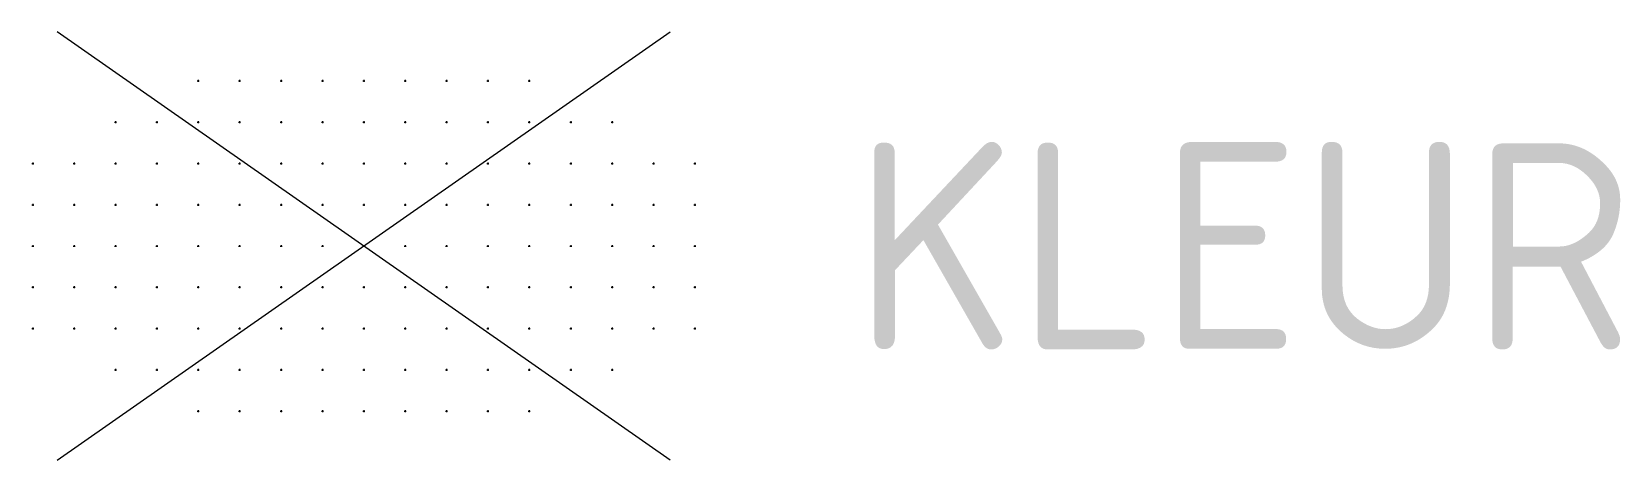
# Model space of a CAD drawing. Header units: metres. Extents: x -2.9 to 10.9, y -1.9 to 1.9.
import ezdxf
from ezdxf.enums import TextEntityAlignment as Align

# ---------------------------------------------------------------- set-up
doc = ezdxf.new("R2010")
doc.units = ezdxf.units.M
doc.styles.add('NLCS-ISO', font='NLCS-ISO.ttf')

msp = doc.modelspace()

# ---------------------------------------------------------------- linework, layer by layer
for p, q in [((-2.662244, -1.864123), (2.662244, 1.864123)), ((2.662244, -1.864123), (-2.662244, 1.864123)), ((-1.446125, 1.4375), (-1.4375, 1.4375)), ((-1.446125, 1.4375), (-1.4375, 1.4375)), ((-1.4375, 1.446125), (-1.4375, 1.4375)), ((-1.4375, 1.446125), (-1.4375, 1.4375)), ((-1.4375, 1.4375), (-1.428875, 1.4375)), ((-1.4375, 1.4375), (-1.4375, 1.428875)), ((-1.4375, 1.4375), (-1.428875, 1.4375)), ((-1.4375, 1.4375), (-1.4375, 1.428875)), ((-1.08675, 1.4375), (-1.0695, 1.4375)), ((-1.08675, 1.4375), (-1.0695, 1.4375)), ((-1.078125, 1.446125), (-1.078125, 1.4375)), ((-1.078125, 1.4375), (-1.078125, 1.428875)), ((-0.727375, 1.4375), (-0.71875, 1.4375)), ((-0.727375, 1.4375), (-0.71875, 1.4375)), ((-0.71875, 1.446125), (-0.71875, 1.4375)), ((-0.71875, 1.446125), (-0.71875, 1.4375)), ((-0.71875, 1.4375), (-0.710125, 1.4375)), ((-0.71875, 1.4375), (-0.71875, 1.428875)), ((-0.71875, 1.4375), (-0.710125, 1.4375)), ((-0.71875, 1.4375), (-0.71875, 1.428875)), ((-0.368, 1.4375), (-0.35075, 1.4375)), ((-0.368, 1.4375), (-0.35075, 1.4375)), ((-0.359375, 1.446125), (-0.359375, 1.4375)), ((-0.359375, 1.4375), (-0.359375, 1.428875)), ((-0.008625, 1.4375), (0, 1.4375)), ((-0.008625, 1.4375), (0, 1.4375)), ((0, 1.446125), (0, 1.4375)), ((0, 1.446125), (0, 1.4375)), ((0, 1.4375), (0.008625, 1.4375)), ((0, 1.4375), (0, 1.428875)), ((0, 1.4375), (0.008625, 1.4375)), ((0, 1.4375), (0, 1.428875)), ((0.35075, 1.4375), (0.368, 1.4375)), ((0.35075, 1.4375), (0.368, 1.4375)), ((0.359375, 1.446125), (0.359375, 1.4375)), ((0.359375, 1.4375), (0.359375, 1.428875)), ((0.710125, 1.4375), (0.71875, 1.4375)), ((0.710125, 1.4375), (0.71875, 1.4375)), ((0.71875, 1.446125), (0.71875, 1.4375)), ((0.71875, 1.446125), (0.71875, 1.4375)), ((0.71875, 1.4375), (0.727375, 1.4375)), ((0.71875, 1.4375), (0.71875, 1.428875)), ((0.71875, 1.4375), (0.727375, 1.4375)), ((0.71875, 1.4375), (0.71875, 1.428875)), ((1.0695, 1.4375), (1.08675, 1.4375)), ((1.0695, 1.4375), (1.08675, 1.4375)), ((1.078125, 1.446125), (1.078125, 1.4375)), ((1.078125, 1.4375), (1.078125, 1.428875)), ((1.428875, 1.4375), (1.4375, 1.4375)), ((1.428875, 1.4375), (1.4375, 1.4375)), ((1.4375, 1.446125), (1.4375, 1.4375)), ((1.4375, 1.446125), (1.4375, 1.4375)), ((1.4375, 1.4375), (1.446125, 1.4375)), ((1.4375, 1.4375), (1.4375, 1.428875)), ((1.4375, 1.4375), (1.446125, 1.4375)), ((1.4375, 1.4375), (1.4375, 1.428875)), ((-2.164875, 1.078125), (-2.15625, 1.078125)), ((-2.15625, 1.08675), (-2.15625, 1.0695)), ((-2.15625, 1.08675), (-2.15625, 1.0695)), ((-2.15625, 1.078125), (-2.147625, 1.078125)), ((-1.8055, 1.078125), (-1.78825, 1.078125)), ((-1.796875, 1.08675), (-1.796875, 1.0695)), ((-1.446125, 1.078125), (-1.4375, 1.078125)), ((-1.4375, 1.08675), (-1.4375, 1.0695)), ((-1.4375, 1.08675), (-1.4375, 1.0695)), ((-1.4375, 1.078125), (-1.428875, 1.078125)), ((-1.08675, 1.078125), (-1.0695, 1.078125)), ((-1.078125, 1.08675), (-1.078125, 1.0695)), ((-0.727375, 1.078125), (-0.71875, 1.078125)), ((-0.71875, 1.08675), (-0.71875, 1.0695)), ((-0.71875, 1.08675), (-0.71875, 1.0695)), ((-0.71875, 1.078125), (-0.710125, 1.078125)), ((-0.368, 1.078125), (-0.35075, 1.078125)), ((-0.359375, 1.08675), (-0.359375, 1.0695)), ((-0.008625, 1.078125), (0, 1.078125)), ((0, 1.08675), (0, 1.0695)), ((0, 1.08675), (0, 1.0695)), ((0, 1.078125), (0.008625, 1.078125)), ((0.35075, 1.078125), (0.368, 1.078125)), ((0.359375, 1.08675), (0.359375, 1.0695)), ((0.710125, 1.078125), (0.71875, 1.078125)), ((0.71875, 1.08675), (0.71875, 1.0695)), ((0.71875, 1.08675), (0.71875, 1.0695)), ((0.71875, 1.078125), (0.727375, 1.078125)), ((1.0695, 1.078125), (1.08675, 1.078125)), ((1.078125, 1.08675), (1.078125, 1.0695)), ((1.428875, 1.078125), (1.4375, 1.078125)), ((1.4375, 1.08675), (1.4375, 1.0695)), ((1.4375, 1.08675), (1.4375, 1.0695)), ((1.4375, 1.078125), (1.446125, 1.078125)), ((1.78825, 1.078125), (1.8055, 1.078125)), ((1.796875, 1.08675), (1.796875, 1.0695)), ((2.147625, 1.078125), (2.15625, 1.078125)), ((2.15625, 1.08675), (2.15625, 1.0695)), ((2.15625, 1.08675), (2.15625, 1.0695)), ((2.15625, 1.078125), (2.164875, 1.078125)), ((-2.882843, 0.71875), (-2.875, 0.71875)), ((-2.882843, 0.71875), (-2.875, 0.71875)), ((-2.875, 0.727375), (-2.875, 0.71875)), ((-2.875, 0.727375), (-2.875, 0.71875)), ((-2.875, 0.71875), (-2.866375, 0.71875)), ((-2.875, 0.71875), (-2.875, 0.710125)), ((-2.875, 0.71875), (-2.866375, 0.71875)), ((-2.875, 0.71875), (-2.875, 0.710125)), ((-2.52425, 0.71875), (-2.507, 0.71875)), ((-2.52425, 0.71875), (-2.507, 0.71875)), ((-2.515625, 0.727375), (-2.515625, 0.71875)), ((-2.515625, 0.71875), (-2.515625, 0.710125)), ((-2.164875, 0.71875), (-2.15625, 0.71875)), ((-2.164875, 0.71875), (-2.15625, 0.71875)), ((-2.15625, 0.727375), (-2.15625, 0.71875)), ((-2.15625, 0.727375), (-2.15625, 0.71875)), ((-2.15625, 0.71875), (-2.147625, 0.71875)), ((-2.15625, 0.71875), (-2.15625, 0.710125)), ((-2.15625, 0.71875), (-2.147625, 0.71875)), ((-2.15625, 0.71875), (-2.15625, 0.710125)), ((-1.8055, 0.71875), (-1.78825, 0.71875)), ((-1.8055, 0.71875), (-1.78825, 0.71875)), ((-1.796875, 0.727375), (-1.796875, 0.71875)), ((-1.796875, 0.71875), (-1.796875, 0.710125)), ((-1.446125, 0.71875), (-1.4375, 0.71875)), ((-1.446125, 0.71875), (-1.4375, 0.71875)), ((-1.4375, 0.727375), (-1.4375, 0.71875)), ((-1.4375, 0.727375), (-1.4375, 0.71875)), ((-1.4375, 0.71875), (-1.428875, 0.71875)), ((-1.4375, 0.71875), (-1.4375, 0.710125)), ((-1.4375, 0.71875), (-1.428875, 0.71875)), ((-1.4375, 0.71875), (-1.4375, 0.710125)), ((-1.08675, 0.71875), (-1.0695, 0.71875)), ((-1.08675, 0.71875), (-1.0695, 0.71875)), ((-1.078125, 0.727375), (-1.078125, 0.71875)), ((-1.078125, 0.71875), (-1.078125, 0.710125)), ((-0.727375, 0.71875), (-0.71875, 0.71875)), ((-0.727375, 0.71875), (-0.71875, 0.71875)), ((-0.71875, 0.727375), (-0.71875, 0.71875)), ((-0.71875, 0.727375), (-0.71875, 0.71875)), ((-0.71875, 0.71875), (-0.710125, 0.71875)), ((-0.71875, 0.71875), (-0.71875, 0.710125)), ((-0.71875, 0.71875), (-0.710125, 0.71875)), ((-0.71875, 0.71875), (-0.71875, 0.710125)), ((-0.368, 0.71875), (-0.35075, 0.71875)), ((-0.368, 0.71875), (-0.35075, 0.71875)), ((-0.359375, 0.727375), (-0.359375, 0.71875)), ((-0.359375, 0.71875), (-0.359375, 0.710125)), ((-0.008625, 0.71875), (0, 0.71875)), ((-0.008625, 0.71875), (0, 0.71875)), ((0, 0.727375), (0, 0.71875)), ((0, 0.727375), (0, 0.71875)), ((0, 0.71875), (0.008625, 0.71875)), ((0, 0.71875), (0, 0.710125)), ((0, 0.71875), (0.008625, 0.71875)), ((0, 0.71875), (0, 0.710125)), ((0.35075, 0.71875), (0.368, 0.71875)), ((0.35075, 0.71875), (0.368, 0.71875)), ((0.359375, 0.727375), (0.359375, 0.71875)), ((0.359375, 0.71875), (0.359375, 0.710125)), ((0.710125, 0.71875), (0.71875, 0.71875)), ((0.710125, 0.71875), (0.71875, 0.71875)), ((0.71875, 0.727375), (0.71875, 0.71875)), ((0.71875, 0.727375), (0.71875, 0.71875)), ((0.71875, 0.71875), (0.727375, 0.71875)), ((0.71875, 0.71875), (0.71875, 0.710125)), ((0.71875, 0.71875), (0.727375, 0.71875)), ((0.71875, 0.71875), (0.71875, 0.710125)), ((1.0695, 0.71875), (1.08675, 0.71875)), ((1.0695, 0.71875), (1.08675, 0.71875)), ((1.078125, 0.727375), (1.078125, 0.71875)), ((1.078125, 0.71875), (1.078125, 0.710125)), ((1.428875, 0.71875), (1.4375, 0.71875)), ((1.428875, 0.71875), (1.4375, 0.71875)), ((1.4375, 0.727375), (1.4375, 0.71875)), ((1.4375, 0.727375), (1.4375, 0.71875)), ((1.4375, 0.71875), (1.446125, 0.71875)), ((1.4375, 0.71875), (1.4375, 0.710125)), ((1.4375, 0.71875), (1.446125, 0.71875)), ((1.4375, 0.71875), (1.4375, 0.710125)), ((1.78825, 0.71875), (1.8055, 0.71875)), ((1.78825, 0.71875), (1.8055, 0.71875)), ((1.796875, 0.727375), (1.796875, 0.71875)), ((1.796875, 0.71875), (1.796875, 0.710125)), ((2.147625, 0.71875), (2.15625, 0.71875)), ((2.147625, 0.71875), (2.15625, 0.71875)), ((2.15625, 0.727375), (2.15625, 0.71875)), ((2.15625, 0.727375), (2.15625, 0.71875)), ((2.15625, 0.71875), (2.164875, 0.71875)), ((2.15625, 0.71875), (2.15625, 0.710125)), ((2.15625, 0.71875), (2.164875, 0.71875)), ((2.15625, 0.71875), (2.15625, 0.710125)), ((2.507, 0.71875), (2.52425, 0.71875)), ((2.507, 0.71875), (2.52425, 0.71875)), ((2.515625, 0.727375), (2.515625, 0.71875)), ((2.515625, 0.71875), (2.515625, 0.710125)), ((2.866375, 0.71875), (2.875, 0.71875)), ((2.866375, 0.71875), (2.875, 0.71875)), ((2.875, 0.727375), (2.875, 0.71875)), ((2.875, 0.727375), (2.875, 0.71875)), ((2.875, 0.71875), (2.882843, 0.71875)), ((2.875, 0.71875), (2.875, 0.710125)), ((2.875, 0.71875), (2.882843, 0.71875)), ((2.875, 0.71875), (2.875, 0.710125)), ((-2.883625, 0.359375), (-2.875, 0.359375)), ((-2.875, 0.368), (-2.875, 0.35075)), ((-2.875, 0.368), (-2.875, 0.35075)), ((-2.875, 0.359375), (-2.866375, 0.359375)), ((-2.52425, 0.359375), (-2.507, 0.359375)), ((-2.515625, 0.368), (-2.515625, 0.35075)), ((-2.164875, 0.359375), (-2.15625, 0.359375)), ((-2.15625, 0.368), (-2.15625, 0.35075)), ((-2.15625, 0.368), (-2.15625, 0.35075)), ((-2.15625, 0.359375), (-2.147625, 0.359375)), ((-1.8055, 0.359375), (-1.78825, 0.359375)), ((-1.796875, 0.368), (-1.796875, 0.35075)), ((-1.446125, 0.359375), (-1.4375, 0.359375)), ((-1.4375, 0.368), (-1.4375, 0.35075)), ((-1.4375, 0.368), (-1.4375, 0.35075)), ((-1.4375, 0.359375), (-1.428875, 0.359375)), ((-1.08675, 0.359375), (-1.0695, 0.359375)), ((-1.078125, 0.368), (-1.078125, 0.35075)), ((-0.727375, 0.359375), (-0.71875, 0.359375)), ((-0.71875, 0.368), (-0.71875, 0.35075)), ((-0.71875, 0.368), (-0.71875, 0.35075)), ((-0.71875, 0.359375), (-0.710125, 0.359375)), ((-0.368, 0.359375), (-0.35075, 0.359375)), ((-0.359375, 0.368), (-0.359375, 0.35075)), ((-0.008625, 0.359375), (0, 0.359375)), ((0, 0.368), (0, 0.35075)), ((0, 0.368), (0, 0.35075)), ((0, 0.359375), (0.008625, 0.359375)), ((0.35075, 0.359375), (0.368, 0.359375)), ((0.359375, 0.368), (0.359375, 0.35075)), ((0.710125, 0.359375), (0.71875, 0.359375)), ((0.71875, 0.368), (0.71875, 0.35075)), ((0.71875, 0.368), (0.71875, 0.35075)), ((0.71875, 0.359375), (0.727375, 0.359375)), ((1.0695, 0.359375), (1.08675, 0.359375)), ((1.078125, 0.368), (1.078125, 0.35075)), ((1.428875, 0.359375), (1.4375, 0.359375)), ((1.4375, 0.368), (1.4375, 0.35075)), ((1.4375, 0.368), (1.4375, 0.35075)), ((1.4375, 0.359375), (1.446125, 0.359375)), ((1.78825, 0.359375), (1.8055, 0.359375)), ((1.796875, 0.368), (1.796875, 0.35075)), ((2.147625, 0.359375), (2.15625, 0.359375)), ((2.15625, 0.368), (2.15625, 0.35075)), ((2.15625, 0.368), (2.15625, 0.35075)), ((2.15625, 0.359375), (2.164875, 0.359375)), ((2.507, 0.359375), (2.52425, 0.359375)), ((2.515625, 0.368), (2.515625, 0.35075)), ((2.866375, 0.359375), (2.875, 0.359375)), ((2.875, 0.368), (2.875, 0.35075)), ((2.875, 0.368), (2.875, 0.35075)), ((2.875, 0.359375), (2.883625, 0.359375)), ((-2.883625, 0), (-2.875, 0)), ((-2.883625, 0), (-2.875, 0)), ((-2.875, 0.008625), (-2.875, 0)), ((-2.875, 0.008625), (-2.875, 0)), ((-2.875, 0), (-2.866375, 0)), ((-2.875, 0), (-2.875, -0.008625)), ((-2.875, 0), (-2.866375, 0)), ((-2.875, 0), (-2.875, -0.008625)), ((-2.52425, 0), (-2.507, 0)), ((-2.52425, 0), (-2.507, 0)), ((-2.515625, 0.008625), (-2.515625, 0)), ((-2.515625, 0), (-2.515625, -0.008625)), ((-2.164875, 0), (-2.15625, 0)), ((-2.164875, 0), (-2.15625, 0)), ((-2.15625, 0.008625), (-2.15625, 0)), ((-2.15625, 0.008625), (-2.15625, 0)), ((-2.15625, 0), (-2.147625, 0)), ((-2.15625, 0), (-2.15625, -0.008625)), ((-2.15625, 0), (-2.147625, 0)), ((-2.15625, 0), (-2.15625, -0.008625)), ((-1.8055, 0), (-1.78825, 0)), ((-1.8055, 0), (-1.78825, 0)), ((-1.796875, 0.008625), (-1.796875, 0)), ((-1.796875, 0), (-1.796875, -0.008625)), ((-1.446125, 0), (-1.4375, 0)), ((-1.446125, 0), (-1.4375, 0)), ((-1.4375, 0.008625), (-1.4375, 0)), ((-1.4375, 0.008625), (-1.4375, 0)), ((-1.4375, 0), (-1.428875, 0)), ((-1.4375, 0), (-1.4375, -0.008625)), ((-1.4375, 0), (-1.428875, 0)), ((-1.4375, 0), (-1.4375, -0.008625)), ((-1.08675, 0), (-1.0695, 0)), ((-1.08675, 0), (-1.0695, 0)), ((-1.078125, 0.008625), (-1.078125, 0)), ((-1.078125, 0), (-1.078125, -0.008625)), ((-0.727375, 0), (-0.71875, 0)), ((-0.727375, 0), (-0.71875, 0)), ((-0.71875, 0.008625), (-0.71875, 0)), ((-0.71875, 0.008625), (-0.71875, 0)), ((-0.71875, 0), (-0.710125, 0)), ((-0.71875, 0), (-0.71875, -0.008625)), ((-0.71875, 0), (-0.710125, 0)), ((-0.71875, 0), (-0.71875, -0.008625)), ((-0.368, 0), (-0.35075, 0)), ((-0.368, 0), (-0.35075, 0)), ((-0.359375, 0.008625), (-0.359375, 0)), ((-0.359375, 0), (-0.359375, -0.008625)), ((-0.008625, 0), (0, 0)), ((-0.008625, 0), (0, 0)), ((0, 0.008625), (0, 0)), ((0, 0.008625), (0, 0)), ((0, 0), (0.008625, 0)), ((0, 0), (0, -0.008625)), ((0, 0), (0.008625, 0)), ((0, 0), (0, -0.008625)), ((0.35075, 0), (0.368, 0)), ((0.35075, 0), (0.368, 0)), ((0.359375, 0.008625), (0.359375, 0)), ((0.359375, 0), (0.359375, -0.008625)), ((0.710125, 0), (0.71875, 0)), ((0.710125, 0), (0.71875, 0)), ((0.71875, 0.008625), (0.71875, 0)), ((0.71875, 0.008625), (0.71875, 0)), ((0.71875, 0), (0.727375, 0)), ((0.71875, 0), (0.71875, -0.008625)), ((0.71875, 0), (0.727375, 0)), ((0.71875, 0), (0.71875, -0.008625)), ((1.0695, 0), (1.08675, 0)), ((1.0695, 0), (1.08675, 0)), ((1.078125, 0.008625), (1.078125, 0)), ((1.078125, 0), (1.078125, -0.008625)), ((1.428875, 0), (1.4375, 0)), ((1.428875, 0), (1.4375, 0)), ((1.4375, 0.008625), (1.4375, 0)), ((1.4375, 0.008625), (1.4375, 0)), ((1.4375, 0), (1.446125, 0)), ((1.4375, 0), (1.4375, -0.008625)), ((1.4375, 0), (1.446125, 0)), ((1.4375, 0), (1.4375, -0.008625)), ((1.78825, 0), (1.8055, 0)), ((1.78825, 0), (1.8055, 0)), ((1.796875, 0.008625), (1.796875, 0)), ((1.796875, 0), (1.796875, -0.008625)), ((2.147625, 0), (2.15625, 0)), ((2.147625, 0), (2.15625, 0)), ((2.15625, 0.008625), (2.15625, 0)), ((2.15625, 0.008625), (2.15625, 0)), ((2.15625, 0), (2.164875, 0)), ((2.15625, 0), (2.15625, -0.008625)), ((2.15625, 0), (2.164875, 0)), ((2.15625, 0), (2.15625, -0.008625)), ((2.507, 0), (2.52425, 0)), ((2.507, 0), (2.52425, 0)), ((2.515625, 0.008625), (2.515625, 0)), ((2.515625, 0), (2.515625, -0.008625)), ((2.866375, 0), (2.875, 0)), ((2.866375, 0), (2.875, 0)), ((2.875, 0.008625), (2.875, 0)), ((2.875, 0.008625), (2.875, 0)), ((2.875, 0), (2.883625, 0)), ((2.875, 0), (2.875, -0.008625)), ((2.875, 0), (2.883625, 0)), ((2.875, 0), (2.875, -0.008625)), ((-2.883625, -0.359375), (-2.875, -0.359375)), ((-2.875, -0.35075), (-2.875, -0.368)), ((-2.875, -0.35075), (-2.875, -0.368)), ((-2.875, -0.359375), (-2.866375, -0.359375)), ((-2.52425, -0.359375), (-2.507, -0.359375)), ((-2.515625, -0.35075), (-2.515625, -0.368)), ((-2.164875, -0.359375), (-2.15625, -0.359375)), ((-2.15625, -0.35075), (-2.15625, -0.368)), ((-2.15625, -0.35075), (-2.15625, -0.368)), ((-2.15625, -0.359375), (-2.147625, -0.359375)), ((-1.8055, -0.359375), (-1.78825, -0.359375)), ((-1.796875, -0.35075), (-1.796875, -0.368)), ((-1.446125, -0.359375), (-1.4375, -0.359375)), ((-1.4375, -0.35075), (-1.4375, -0.368)), ((-1.4375, -0.35075), (-1.4375, -0.368)), ((-1.4375, -0.359375), (-1.428875, -0.359375)), ((-1.08675, -0.359375), (-1.0695, -0.359375)), ((-1.078125, -0.35075), (-1.078125, -0.368)), ((-0.727375, -0.359375), (-0.71875, -0.359375)), ((-0.71875, -0.35075), (-0.71875, -0.368)), ((-0.71875, -0.35075), (-0.71875, -0.368)), ((-0.71875, -0.359375), (-0.710125, -0.359375)), ((-0.368, -0.359375), (-0.35075, -0.359375)), ((-0.359375, -0.35075), (-0.359375, -0.368)), ((-0.008625, -0.359375), (0, -0.359375)), ((0, -0.35075), (0, -0.368)), ((0, -0.35075), (0, -0.368)), ((0, -0.359375), (0.008625, -0.359375)), ((0.35075, -0.359375), (0.368, -0.359375)), ((0.359375, -0.35075), (0.359375, -0.368)), ((0.710125, -0.359375), (0.71875, -0.359375)), ((0.71875, -0.35075), (0.71875, -0.368)), ((0.71875, -0.35075), (0.71875, -0.368)), ((0.71875, -0.359375), (0.727375, -0.359375)), ((1.0695, -0.359375), (1.08675, -0.359375)), ((1.078125, -0.35075), (1.078125, -0.368)), ((1.428875, -0.359375), (1.4375, -0.359375)), ((1.4375, -0.35075), (1.4375, -0.368)), ((1.4375, -0.35075), (1.4375, -0.368)), ((1.4375, -0.359375), (1.446125, -0.359375)), ((1.78825, -0.359375), (1.8055, -0.359375)), ((1.796875, -0.35075), (1.796875, -0.368)), ((2.147625, -0.359375), (2.15625, -0.359375)), ((2.15625, -0.35075), (2.15625, -0.368)), ((2.15625, -0.35075), (2.15625, -0.368)), ((2.15625, -0.359375), (2.164875, -0.359375)), ((2.507, -0.359375), (2.52425, -0.359375)), ((2.515625, -0.35075), (2.515625, -0.368)), ((2.866375, -0.359375), (2.875, -0.359375)), ((2.875, -0.35075), (2.875, -0.368)), ((2.875, -0.35075), (2.875, -0.368)), ((2.875, -0.359375), (2.883625, -0.359375)), ((-2.882843, -0.71875), (-2.875, -0.71875)), ((-2.882843, -0.71875), (-2.875, -0.71875)), ((-2.875, -0.710125), (-2.875, -0.71875)), ((-2.875, -0.710125), (-2.875, -0.71875)), ((-2.875, -0.71875), (-2.866375, -0.71875)), ((-2.875, -0.71875), (-2.875, -0.727375)), ((-2.875, -0.71875), (-2.866375, -0.71875)), ((-2.875, -0.71875), (-2.875, -0.727375)), ((-2.52425, -0.71875), (-2.507, -0.71875)), ((-2.52425, -0.71875), (-2.507, -0.71875)), ((-2.515625, -0.710125), (-2.515625, -0.71875)), ((-2.515625, -0.71875), (-2.515625, -0.727375)), ((-2.164875, -0.71875), (-2.15625, -0.71875)), ((-2.164875, -0.71875), (-2.15625, -0.71875)), ((-2.15625, -0.710125), (-2.15625, -0.71875)), ((-2.15625, -0.710125), (-2.15625, -0.71875)), ((-2.15625, -0.71875), (-2.147625, -0.71875)), ((-2.15625, -0.71875), (-2.15625, -0.727375)), ((-2.15625, -0.71875), (-2.147625, -0.71875)), ((-2.15625, -0.71875), (-2.15625, -0.727375)), ((-1.8055, -0.71875), (-1.78825, -0.71875)), ((-1.8055, -0.71875), (-1.78825, -0.71875)), ((-1.796875, -0.710125), (-1.796875, -0.71875)), ((-1.796875, -0.71875), (-1.796875, -0.727375)), ((-1.446125, -0.71875), (-1.4375, -0.71875)), ((-1.446125, -0.71875), (-1.4375, -0.71875)), ((-1.4375, -0.710125), (-1.4375, -0.71875)), ((-1.4375, -0.710125), (-1.4375, -0.71875)), ((-1.4375, -0.71875), (-1.428875, -0.71875)), ((-1.4375, -0.71875), (-1.4375, -0.727375)), ((-1.4375, -0.71875), (-1.428875, -0.71875)), ((-1.4375, -0.71875), (-1.4375, -0.727375)), ((-1.08675, -0.71875), (-1.0695, -0.71875)), ((-1.08675, -0.71875), (-1.0695, -0.71875)), ((-1.078125, -0.710125), (-1.078125, -0.71875)), ((-1.078125, -0.71875), (-1.078125, -0.727375)), ((-0.727375, -0.71875), (-0.71875, -0.71875)), ((-0.727375, -0.71875), (-0.71875, -0.71875)), ((-0.71875, -0.710125), (-0.71875, -0.71875)), ((-0.71875, -0.710125), (-0.71875, -0.71875)), ((-0.71875, -0.71875), (-0.710125, -0.71875)), ((-0.71875, -0.71875), (-0.71875, -0.727375)), ((-0.71875, -0.71875), (-0.710125, -0.71875)), ((-0.71875, -0.71875), (-0.71875, -0.727375)), ((-0.368, -0.71875), (-0.35075, -0.71875)), ((-0.368, -0.71875), (-0.35075, -0.71875)), ((-0.359375, -0.710125), (-0.359375, -0.71875)), ((-0.359375, -0.71875), (-0.359375, -0.727375)), ((-0.008625, -0.71875), (0, -0.71875)), ((-0.008625, -0.71875), (0, -0.71875)), ((0, -0.710125), (0, -0.71875)), ((0, -0.710125), (0, -0.71875)), ((0, -0.71875), (0.008625, -0.71875)), ((0, -0.71875), (0, -0.727375)), ((0, -0.71875), (0.008625, -0.71875)), ((0, -0.71875), (0, -0.727375)), ((0.35075, -0.71875), (0.368, -0.71875)), ((0.35075, -0.71875), (0.368, -0.71875)), ((0.359375, -0.710125), (0.359375, -0.71875)), ((0.359375, -0.71875), (0.359375, -0.727375)), ((0.710125, -0.71875), (0.71875, -0.71875)), ((0.710125, -0.71875), (0.71875, -0.71875)), ((0.71875, -0.710125), (0.71875, -0.71875)), ((0.71875, -0.710125), (0.71875, -0.71875)), ((0.71875, -0.71875), (0.727375, -0.71875)), ((0.71875, -0.71875), (0.71875, -0.727375)), ((0.71875, -0.71875), (0.727375, -0.71875)), ((0.71875, -0.71875), (0.71875, -0.727375)), ((1.0695, -0.71875), (1.08675, -0.71875)), ((1.0695, -0.71875), (1.08675, -0.71875)), ((1.078125, -0.710125), (1.078125, -0.71875)), ((1.078125, -0.71875), (1.078125, -0.727375)), ((1.428875, -0.71875), (1.4375, -0.71875)), ((1.428875, -0.71875), (1.4375, -0.71875)), ((1.4375, -0.710125), (1.4375, -0.71875)), ((1.4375, -0.710125), (1.4375, -0.71875)), ((1.4375, -0.71875), (1.446125, -0.71875)), ((1.4375, -0.71875), (1.4375, -0.727375)), ((1.4375, -0.71875), (1.446125, -0.71875)), ((1.4375, -0.71875), (1.4375, -0.727375)), ((1.78825, -0.71875), (1.8055, -0.71875)), ((1.78825, -0.71875), (1.8055, -0.71875)), ((1.796875, -0.710125), (1.796875, -0.71875)), ((1.796875, -0.71875), (1.796875, -0.727375)), ((2.147625, -0.71875), (2.15625, -0.71875)), ((2.147625, -0.71875), (2.15625, -0.71875)), ((2.15625, -0.710125), (2.15625, -0.71875)), ((2.15625, -0.710125), (2.15625, -0.71875)), ((2.15625, -0.71875), (2.164875, -0.71875)), ((2.15625, -0.71875), (2.15625, -0.727375)), ((2.15625, -0.71875), (2.164875, -0.71875)), ((2.15625, -0.71875), (2.15625, -0.727375)), ((2.507, -0.71875), (2.52425, -0.71875)), ((2.507, -0.71875), (2.52425, -0.71875)), ((2.515625, -0.710125), (2.515625, -0.71875)), ((2.515625, -0.71875), (2.515625, -0.727375)), ((2.866375, -0.71875), (2.875, -0.71875)), ((2.866375, -0.71875), (2.875, -0.71875)), ((2.875, -0.710125), (2.875, -0.71875)), ((2.875, -0.710125), (2.875, -0.71875)), ((2.875, -0.71875), (2.882843, -0.71875)), ((2.875, -0.71875), (2.875, -0.727375)), ((2.875, -0.71875), (2.882843, -0.71875)), ((2.875, -0.71875), (2.875, -0.727375)), ((-2.164875, -1.078125), (-2.15625, -1.078125)), ((-2.15625, -1.0695), (-2.15625, -1.08675)), ((-2.15625, -1.0695), (-2.15625, -1.08675)), ((-2.15625, -1.078125), (-2.147625, -1.078125)), ((-1.8055, -1.078125), (-1.78825, -1.078125)), ((-1.796875, -1.0695), (-1.796875, -1.08675)), ((-1.446125, -1.078125), (-1.4375, -1.078125)), ((-1.4375, -1.0695), (-1.4375, -1.08675)), ((-1.4375, -1.0695), (-1.4375, -1.08675)), ((-1.4375, -1.078125), (-1.428875, -1.078125)), ((-1.08675, -1.078125), (-1.0695, -1.078125)), ((-1.078125, -1.0695), (-1.078125, -1.08675)), ((-0.727375, -1.078125), (-0.71875, -1.078125)), ((-0.71875, -1.0695), (-0.71875, -1.08675)), ((-0.71875, -1.0695), (-0.71875, -1.08675)), ((-0.71875, -1.078125), (-0.710125, -1.078125)), ((-0.368, -1.078125), (-0.35075, -1.078125)), ((-0.359375, -1.0695), (-0.359375, -1.08675)), ((-0.008625, -1.078125), (0, -1.078125)), ((0, -1.0695), (0, -1.08675)), ((0, -1.0695), (0, -1.08675)), ((0, -1.078125), (0.008625, -1.078125)), ((0.35075, -1.078125), (0.368, -1.078125)), ((0.359375, -1.0695), (0.359375, -1.08675)), ((0.710125, -1.078125), (0.71875, -1.078125)), ((0.71875, -1.0695), (0.71875, -1.08675)), ((0.71875, -1.0695), (0.71875, -1.08675)), ((0.71875, -1.078125), (0.727375, -1.078125)), ((1.0695, -1.078125), (1.08675, -1.078125)), ((1.078125, -1.0695), (1.078125, -1.08675)), ((1.428875, -1.078125), (1.4375, -1.078125)), ((1.4375, -1.0695), (1.4375, -1.08675)), ((1.4375, -1.0695), (1.4375, -1.08675)), ((1.4375, -1.078125), (1.446125, -1.078125)), ((1.78825, -1.078125), (1.8055, -1.078125)), ((1.796875, -1.0695), (1.796875, -1.08675)), ((2.147625, -1.078125), (2.15625, -1.078125)), ((2.15625, -1.0695), (2.15625, -1.08675)), ((2.15625, -1.0695), (2.15625, -1.08675)), ((2.15625, -1.078125), (2.164875, -1.078125)), ((-1.446125, -1.4375), (-1.4375, -1.4375)), ((-1.446125, -1.4375), (-1.4375, -1.4375)), ((-1.4375, -1.428875), (-1.4375, -1.4375)), ((-1.4375, -1.428875), (-1.4375, -1.4375)), ((-1.4375, -1.4375), (-1.428875, -1.4375)), ((-1.4375, -1.4375), (-1.4375, -1.446125)), ((-1.4375, -1.4375), (-1.428875, -1.4375)), ((-1.4375, -1.4375), (-1.4375, -1.446125)), ((-1.08675, -1.4375), (-1.0695, -1.4375)), ((-1.08675, -1.4375), (-1.0695, -1.4375)), ((-1.078125, -1.428875), (-1.078125, -1.4375)), ((-1.078125, -1.4375), (-1.078125, -1.446125)), ((-0.727375, -1.4375), (-0.71875, -1.4375)), ((-0.727375, -1.4375), (-0.71875, -1.4375)), ((-0.71875, -1.428875), (-0.71875, -1.4375)), ((-0.71875, -1.428875), (-0.71875, -1.4375)), ((-0.71875, -1.4375), (-0.710125, -1.4375)), ((-0.71875, -1.4375), (-0.71875, -1.446125)), ((-0.71875, -1.4375), (-0.710125, -1.4375)), ((-0.71875, -1.4375), (-0.71875, -1.446125)), ((-0.368, -1.4375), (-0.35075, -1.4375)), ((-0.368, -1.4375), (-0.35075, -1.4375)), ((-0.359375, -1.428875), (-0.359375, -1.4375)), ((-0.359375, -1.4375), (-0.359375, -1.446125)), ((-0.008625, -1.4375), (0, -1.4375)), ((-0.008625, -1.4375), (0, -1.4375)), ((0, -1.428875), (0, -1.4375)), ((0, -1.428875), (0, -1.4375)), ((0, -1.4375), (0.008625, -1.4375)), ((0, -1.4375), (0, -1.446125)), ((0, -1.4375), (0.008625, -1.4375)), ((0, -1.4375), (0, -1.446125)), ((0.35075, -1.4375), (0.368, -1.4375)), ((0.35075, -1.4375), (0.368, -1.4375)), ((0.359375, -1.428875), (0.359375, -1.4375)), ((0.359375, -1.4375), (0.359375, -1.446125)), ((0.710125, -1.4375), (0.71875, -1.4375)), ((0.710125, -1.4375), (0.71875, -1.4375)), ((0.71875, -1.428875), (0.71875, -1.4375)), ((0.71875, -1.428875), (0.71875, -1.4375)), ((0.71875, -1.4375), (0.727375, -1.4375)), ((0.71875, -1.4375), (0.71875, -1.446125)), ((0.71875, -1.4375), (0.727375, -1.4375)), ((0.71875, -1.4375), (0.71875, -1.446125)), ((1.0695, -1.4375), (1.08675, -1.4375)), ((1.0695, -1.4375), (1.08675, -1.4375)), ((1.078125, -1.428875), (1.078125, -1.4375)), ((1.078125, -1.4375), (1.078125, -1.446125)), ((1.428875, -1.4375), (1.4375, -1.4375)), ((1.428875, -1.4375), (1.4375, -1.4375)), ((1.4375, -1.428875), (1.4375, -1.4375)), ((1.4375, -1.428875), (1.4375, -1.4375)), ((1.4375, -1.4375), (1.446125, -1.4375)), ((1.4375, -1.4375), (1.4375, -1.446125)), ((1.4375, -1.4375), (1.446125, -1.4375)), ((1.4375, -1.4375), (1.4375, -1.446125))]:
    msp.add_line(p, q)

# ---------------------------------------------------------------- texts
at = {"style": 'NLCS-ISO'}
msp.add_attdef('KLEUR', text='', height=1.8, dxfattribs=at).set_placement((4.25, 0), align=Align.MIDDLE_LEFT)

doc.saveas('drawing.dxf')
